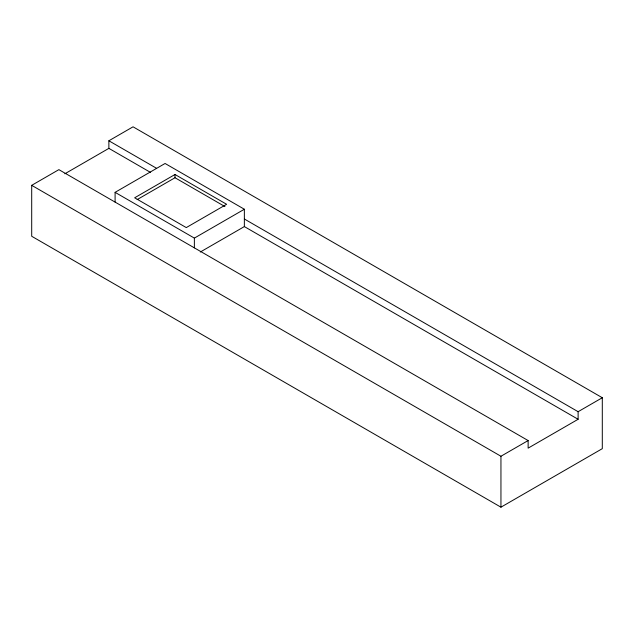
<?xml version="1.0" encoding="UTF-8"?>
<svg xmlns="http://www.w3.org/2000/svg" width="634" height="634" viewBox="0 0 634 634"><rect width="100%" height="100%" fill="white"/><g stroke="black" fill="none" stroke-linecap="round" stroke-linejoin="round"><path stroke-width="0.95" d="M64.819 173.803L108.874 148.364L108.874 140.78L133.053 126.816L602.3 397.732L602.3 448.666L500.947 507.184L31.7 236.268L31.7 185.334L58.883 169.643L528.13 440.559L528.13 448.143L578.113 419.28L578.113 411.696L244.359 218.999M115.095 202.088L115.095 192.34L165.078 163.477L244.359 209.244L244.359 226.584L578.113 419.28M175.008 174.493L134.654 197.792L186.269 227.59L226.631 204.291L175.008 174.493L175.008 177.742L224.935 206.565M137.174 199.583L175.008 177.742M115.095 192.34L194.369 238.107L244.359 209.244M200.296 252.023L244.359 226.584M31.7 185.334L500.947 456.25L528.13 440.559M578.113 411.696L602.3 397.732M108.874 140.78L156.566 168.311M108.874 148.364L150.599 172.456M500.947 456.25L500.947 507.184M194.369 238.107L194.369 247.862"/></g></svg>
